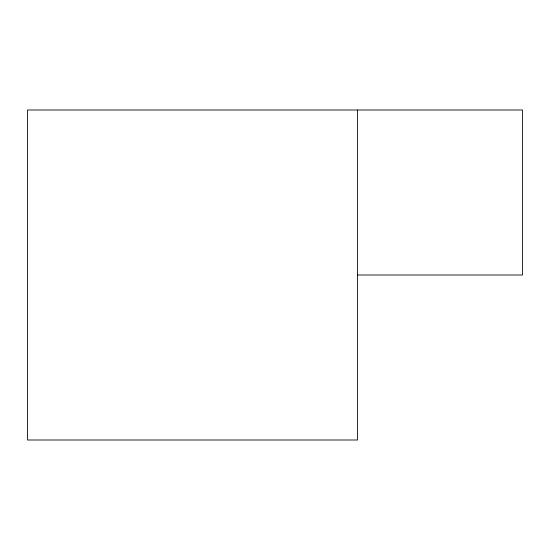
<?xml version="1.0" encoding="UTF-8"?>
<svg xmlns="http://www.w3.org/2000/svg" width="550" height="550" viewBox="0 0 550 550"><rect width="100%" height="100%" fill="white"/><g stroke="black" fill="none" stroke-linecap="round" stroke-linejoin="round"><path stroke-width="0.82" d="M357.5 275L522.5 275L522.5 110L27.5 110L27.5 440L357.5 440L357.5 110"/></g></svg>
